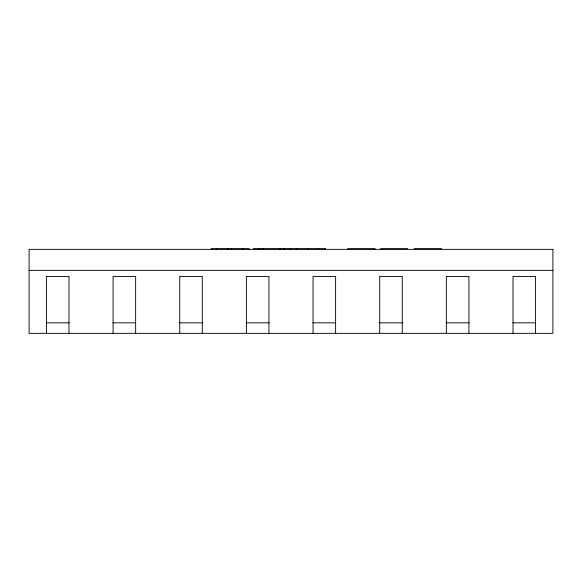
<?xml version="1.0" encoding="UTF-8"?>
<svg xmlns="http://www.w3.org/2000/svg" width="582" height="582" viewBox="0 0 582 582"><rect width="100%" height="100%" fill="white"/><g stroke="black" fill="none" stroke-linecap="round" stroke-linejoin="round"><path stroke-width="0.87" d="M325.243 248.66L253.294 248.66L253.294 249.358M407.575 248.66L380.657 248.66L380.657 249.358M29.1 270.354L552.9 270.354M46.422 322.843L68.989 322.843M113.075 322.843L135.642 322.843M179.729 322.843L202.303 322.843M246.39 322.843L268.957 322.843M313.043 322.843L335.61 322.843M379.697 322.843L402.271 322.843M446.358 322.843L468.925 322.843M513.011 322.843L535.578 322.843M535.578 333.341L535.578 276.421L513.011 276.421L513.011 333.341M468.925 333.341L468.925 276.421L446.358 276.421L446.358 333.341M441.6 249.358L441.6 248.66L414.268 248.66L414.268 249.358M402.271 333.341L402.271 276.421L379.697 276.421L379.697 333.341M375.092 249.358L375.092 248.66L347.76 248.66L347.76 249.358M335.61 333.341L335.61 276.421L313.043 276.421L313.043 333.341M325.214 248.66L325.243 249.358M318.492 248.66L318.492 249.358M307.696 248.66L307.696 249.358M296.725 248.66L296.725 249.358M290.418 248.66L290.36 249.358M284.198 248.66L284.198 249.358M280.182 248.66L280.182 249.358M268.957 333.341L268.957 276.421L246.39 276.421L246.39 333.341M263.26 248.66L263.26 249.358M259.245 248.66L259.245 249.358M249.103 249.358L249.103 248.66L211.15 248.66L211.15 249.358M243.218 248.66L243.218 249.358M231.672 248.66L231.672 249.358M228.108 248.66L228.108 249.358M216.657 248.66L216.657 249.358M202.303 333.341L202.303 276.421L179.729 276.421L179.729 333.341M135.642 333.341L135.642 276.421L113.075 276.421L113.075 333.341M68.989 333.341L68.989 276.421L46.422 276.421L46.422 333.341M552.9 249.358L29.1 249.358L29.1 333.341L552.9 333.341L552.9 249.358"/></g></svg>
